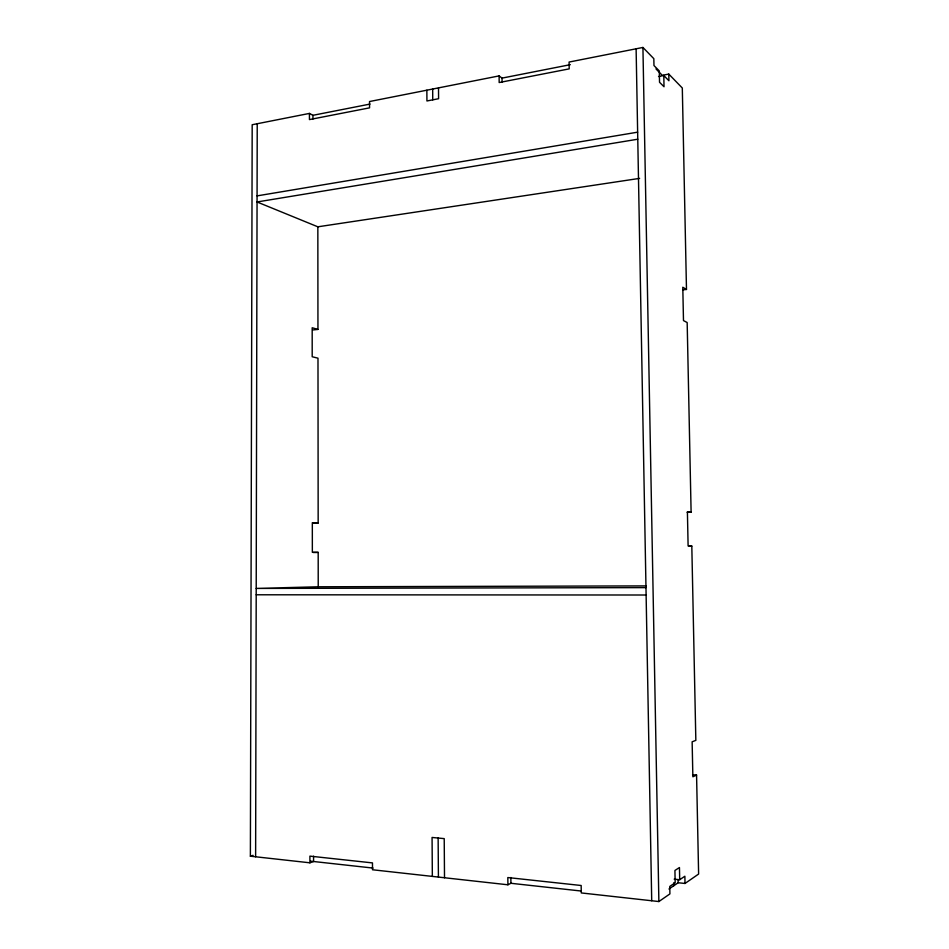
<?xml version="1.0" encoding="UTF-8"?>
<svg xmlns="http://www.w3.org/2000/svg" width="949" height="949" viewBox="0 0 949 949"><rect width="100%" height="100%" fill="white"/><g stroke="black" fill="none" stroke-linecap="round" stroke-linejoin="round"><path stroke-width="1.42" d="M313.561 856.188L313.573 861.502L309.908 862.807L250.382 856.2L252.185 124.734L309.433 113.417L312.945 115.303L370.015 104.082M255.625 856.781L257.226 123.738M309.908 862.807L309.908 856.128L372.471 862.902L372.506 869.759L507.905 884.788L507.822 877.552L581.168 885.5L581.274 892.938L658.879 901.55L669.911 893.911L669.769 886.425L675.166 882.784L674.929 870.47L679.46 867.528L679.698 879.723L674.17 879.154M668.95 889.023L678.167 882.748L685.012 883.46L698.618 874.041L696.566 775.06L692.58 774.799M679.698 879.723L684.87 876.224L685.012 883.46M507.905 884.788L510.918 883.282L581.096 891.016M696.566 775.06L692.865 776.792L692.141 741.81L695.842 740.362L691.809 546.102L688.108 545.948L687.408 511.796L691.109 512.235L687.171 322.541L683.482 320.584L682.794 287.239L686.483 289.457L682.307 88.008L668.796 74.093L662.272 75.315L655.984 68.933M250.382 856.2L253.063 855.334M570.313 64.674L502.033 78.115L499.103 75.896L369.529 101.531L369.552 107.854L309.445 119.586L309.433 113.417M658.535 76.513L663.802 75.529L664.015 86.739L659.531 82.278L659.306 70.961L653.968 65.54L653.837 58.684L642.924 47.45L569.092 62.053L569.198 68.874L499.174 82.539L499.103 75.896M257.06 195.885L637.645 132.172M637.775 139.218L257.049 201.971L317.844 226.811L639.614 178.376M313.087 329.932L317.951 329.41L317.844 226.811M682.616 289.872L686.483 289.457M313.241 523.148L318.164 523.006L317.986 358.188L312.197 356.753L312.185 327.761L317.951 329.41M687.183 512.341L691.109 512.235M646.186 585.901L318.223 586.79L256.206 588.427L645.972 587.621M313.265 552.472L318.188 552.389L318.223 586.79M689.188 546.149L691.809 546.102M256.194 594.786L646.115 595.011M318.188 552.389L312.351 552.306L312.328 522.709L318.164 523.006M310.631 861.182L373.064 868.074M663.802 75.529L668.926 80.748L668.796 74.093M678.108 879.865L678.167 882.748M673.743 882.807L673.802 885.714M642.924 47.45L658.879 901.55M636.115 48.802L651.714 900.755M502.045 78.115L502.08 82.089M510.859 877.517L510.918 883.27M438.509 87.877L438.592 98.708L426.931 100.974L426.86 90.191M444.512 877.754L444.215 838.619L432.068 837.457L432.341 876.401M432.673 89.04L432.744 99.847M438.13 838.038L438.414 877.078M312.956 115.315L312.956 119.005"/></g></svg>
